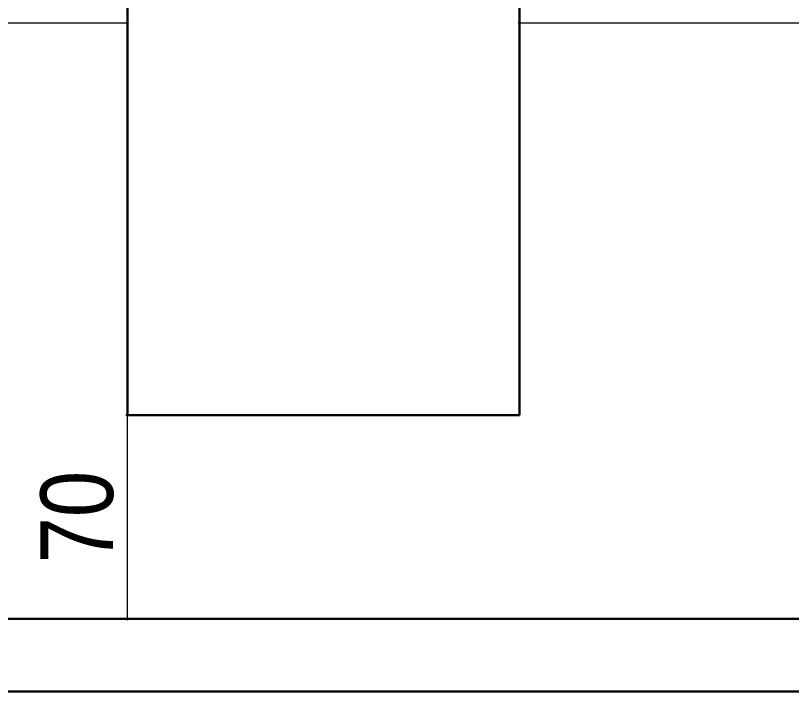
# Model space of a CAD drawing. Header units: millimetres. Extents: x -6000 to 26000, y -6000 to 26000.
# Drawn here: x 86.41 to 123.57, y -3025.61 to -2993.25 of the extents above; entities that cross this region are included whole.
import ezdxf

# ---------------------------------------------------------------- set-up
doc = ezdxf.new("R2010")
doc.units = ezdxf.units.MM
doc.header["$MEASUREMENT"] = 0
doc.layers.add('Чертеж и Рисунок_Ном._пера__21', color=7, linetype='Continuous', lineweight=30)
for name, color, linetype, lineweight, true_color in [('Чертеж и Рисунок_Ном._пера__25', 7, 'Continuous', 0, 0x5555ff), ('Чертеж и Рисунок_Ном._пера__65', 7, 'Continuous', 40, 0x83aefe), ('Чертеж и Рисунок_Ном._пера__85', 7, 'Continuous', 5, 0x66b7ff)]:
    doc.layers.add(name, color=color, linetype=linetype, lineweight=lineweight, true_color=true_color)
doc.styles.add('СГЕНЕРИР_СТИЛЬ_1', font='ARIALN.TTF')

msp = doc.modelspace()

# ---------------------------------------------------------------- linework, layer by layer
at = {"layer": 'Чертеж и Рисунок_Ном._пера__21', "color": 7, "linetype": 'Continuous', "lineweight": 30}
for p, q in [((91.763, -3012.371), (91.763, -2974.822)), ((110.537, -2974.822), (110.537, -3012.371)), ((110.537, -3012.371), (91.763, -3012.371)), ((82.773, -3022.13), (155.101, -3022.13)), ((155.101, -3025.606), (82.773, -3025.606))]:
    msp.add_line(p, q, dxfattribs=at)
at = {"layer": 'Чертеж и Рисунок_Ном._пера__65', "color": 161, "linetype": 'Continuous', "lineweight": 40, "true_color": 0x83aefe}
for p, q in [((91.728, -2993.631), (91.798, -2993.562)), ((110.572, -2993.562), (110.502, -2993.631)), ((91.798, -3012.405), (91.728, -3012.336)), ((91.728, -3022.095), (91.798, -3022.164))]:
    msp.add_line(p, q, dxfattribs=at)
at = {"layer": 'Чертеж и Рисунок_Ном._пера__85', "color": 151, "linetype": 'Continuous', "lineweight": 5, "true_color": 0x66b7ff}
for p, q in [((82.773, -2993.596), (91.763, -2993.596)), ((91.763, -2993.662), (91.763, -2993.531)), ((91.763, -2993.596), (91.815, -2993.596)), ((110.485, -2993.596), (110.537, -2993.596)), ((110.537, -2993.662), (110.537, -2993.531)), ((110.537, -2993.596), (127.225, -2993.596)), ((91.828, -3012.371), (91.698, -3012.371)), ((91.763, -3012.371), (91.763, -3012.318)), ((91.763, -3022.13), (91.763, -3012.371)), ((91.828, -3022.13), (91.698, -3022.13)), ((91.763, -3022.182), (91.763, -3022.13))]:
    msp.add_line(p, q, dxfattribs=at)

# ---------------------------------------------------------------- texts
at = {"layer": 'Чертеж и Рисунок_Ном._пера__25', "color": 173, "linetype": 'Continuous', "lineweight": 0, "true_color": 0x5555ff, "insert": (91.127, -3019.475), "char_height": 3.47667, "attachment_point": 7, "rotation": 90, "style": 'СГЕНЕРИР_СТИЛЬ_1'}
msp.add_mtext('\\A1;{\\pql;\\fArial Narrow|b0|i0|c204|p34;70}', dxfattribs=at)

doc.saveas('drawing.dxf')
